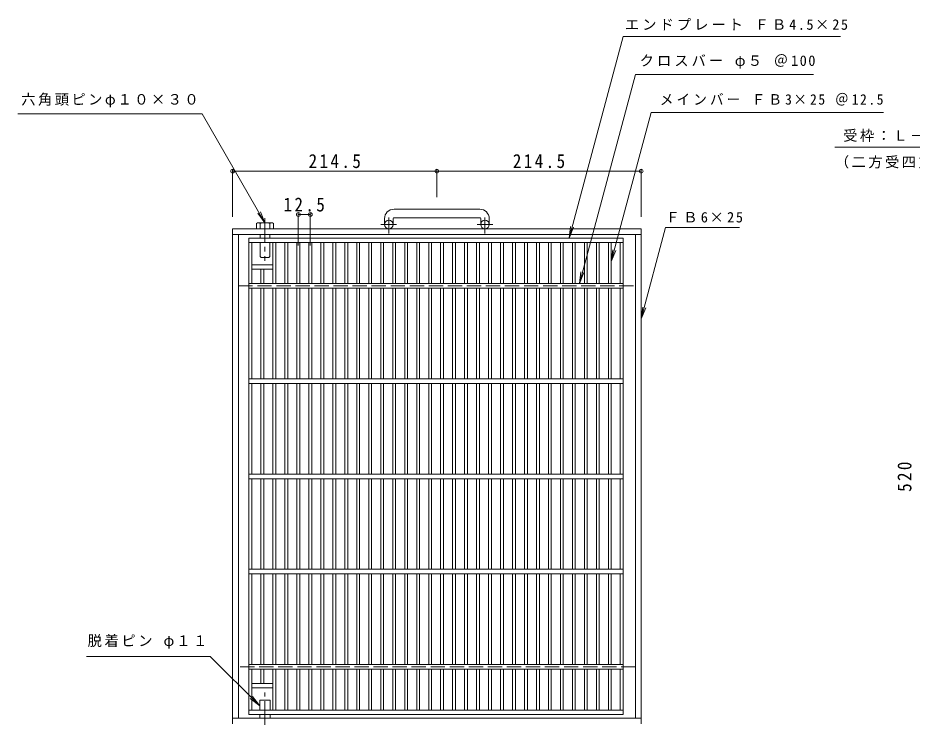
# Model space of a CAD drawing. Units: millimetres, scale not verified. Extents: x -827 to 884, y -688 to 627.
# Drawn here: x -827 to 112, y -110 to 627 of the extents above; entities that cross this region are included whole.
import ezdxf

# ---------------------------------------------------------------- set-up
doc = ezdxf.new("R2010")
doc.units = ezdxf.units.MM
doc.header["$LTSCALE"] = 5
doc.header["$PDMODE"] = 32
doc.header["$PDSIZE"] = 4
doc.linetypes.add('CHAIN1', pattern=[8, 5, -1, 1, -1])
doc.linetypes.add('DASHED3', pattern=[4, 3, -1])
for name, color, linetype, lineweight in [('B-1', 2, 'Continuous', 9), ('B-2', 3, 'Continuous', 9), ('B-4', 7, 'Continuous', 9), ('B-5', 7, 'Continuous', 9), ('B-9', 4, 'Continuous', 9)]:
    doc.layers.add(name, color=color, linetype=linetype, lineweight=lineweight)
doc.styles.add('ＭＳ ゴシック', font='')
doc.styles.get('ＭＳ ゴシック').set_extended_font_data('MS Gothic')

msp = doc.modelspace()

# ---------------------------------------------------------------- linework, layer by layer
at = {"layer": 'B-1'}
for p, q in [((-341.965, 426.306), (-431.965, 426.306)), ((-441.965, 416.306), (-441.965, 410.206)), ((-432.965, 416.306), (-432.965, 410.206)), ((-431.965, 417.306), (-341.965, 417.306)), ((-340.965, 416.306), (-340.965, 410.206)), ((-331.965, 416.306), (-331.965, 410.206)), ((-601.465, 405.706), (-601.465, -114.334)), ((-601.465, 405.706), (-172.465, 405.706)), ((-172.465, -114.334), (-172.465, 405.706)), ((-601.465, 399.666), (-172.465, 399.666)), ((-595.464, 399.666), (-595.464, -108.334)), ((-178.465, -108.334), (-178.465, 399.666)), ((-172.465, -108.334), (-601.465, -108.334))]:
    msp.add_line(p, q, dxfattribs=at)
at = {"layer": 'B-1', "linetype": 'CHAIN1'}
for p, q in [((-437.465, 400.559), (-437.465, 417.697)), ((-336.465, 400.559), (-336.465, 417.697)), ((-429.302, 410.206), (-445.709, 410.206)), ((-328.302, 410.206), (-344.709, 410.206))]:
    msp.add_line(p, q, dxfattribs=at)
at = {"layer": 'B-1', "linetype": 'DASHED3'}
for p, q in [((-595.464, 345.667), (-178.465, 345.667)), ((-178.465, -54.334), (-595.464, -54.334))]:
    msp.add_line(p, q, dxfattribs=at)
at = {"layer": 'B-1'}
for centre in [(-437.465, 410.206), (-336.465, 410.206)]:
    msp.add_circle(centre, 4.5, dxfattribs=at)
for centre, radius, start, end in [((-431.965, 416.306), 10, 90, 180), ((-341.965, 416.306), 10, 0, 90), ((-431.965, 416.306), 1, 90, 180), ((-341.965, 416.306), 1, 0, 90)]:
    msp.add_arc(centre, radius, start, end, dxfattribs=at)
at = {"layer": 'B-2'}
for p, q in [((-584.465, 395.667), (-191.465, 395.667)), ((-584.465, -104.334), (-584.465, 395.667)), ((-191.465, 395.667), (-191.465, -104.334)), ((-584.465, 391.167), (-191.465, 391.167)), ((-581.464, 391.166), (-581.464, 348.166)), ((-559.125, 348.166), (-559.125, 391.167)), ((-556.125, 348.166), (-556.125, 391.167)), ((-546.545, 348.166), (-546.545, 391.166)), ((-543.545, 348.166), (-543.545, 391.166)), ((-533.965, 348.166), (-533.965, 391.166)), ((-530.965, 348.166), (-530.965, 391.166)), ((-521.385, 348.166), (-521.385, 391.166)), ((-518.385, 348.166), (-518.385, 391.166)), ((-508.805, 348.166), (-508.805, 391.166)), ((-505.805, 348.166), (-505.805, 391.166)), ((-496.225, 348.166), (-496.225, 391.166)), ((-493.224, 348.166), (-493.224, 391.166)), ((-483.645, 348.166), (-483.645, 391.166)), ((-480.645, 348.166), (-480.645, 391.166)), ((-471.065, 348.166), (-471.065, 391.166)), ((-468.064, 348.166), (-468.064, 391.166)), ((-458.485, 348.166), (-458.485, 391.166)), ((-455.485, 348.166), (-455.485, 391.166)), ((-445.905, 348.166), (-445.905, 391.166)), ((-442.904, 348.166), (-442.904, 391.166)), ((-433.325, 348.166), (-433.325, 391.166)), ((-430.325, 348.166), (-430.325, 391.166)), ((-420.745, 348.166), (-420.745, 391.166)), ((-417.745, 348.166), (-417.745, 391.166)), ((-408.165, 348.166), (-408.165, 391.166)), ((-405.165, 348.166), (-405.165, 391.166)), ((-395.584, 348.166), (-395.584, 391.166)), ((-392.585, 348.166), (-392.585, 391.166)), ((-383.004, 348.166), (-383.004, 391.166)), ((-380.005, 348.166), (-380.005, 391.166)), ((-370.424, 348.166), (-370.424, 391.166)), ((-367.425, 348.166), (-367.425, 391.166)), ((-357.844, 348.166), (-357.844, 391.166)), ((-354.845, 348.166), (-354.845, 391.166)), ((-345.265, 348.166), (-345.265, 391.166)), ((-342.265, 348.166), (-342.265, 391.166)), ((-332.685, 348.166), (-332.685, 391.166)), ((-329.685, 348.166), (-329.685, 391.166)), ((-320.105, 348.166), (-320.105, 391.166)), ((-317.105, 348.166), (-317.105, 391.166)), ((-307.525, 348.166), (-307.525, 391.166)), ((-304.525, 348.166), (-304.525, 391.166)), ((-294.945, 348.166), (-294.945, 391.166)), ((-291.945, 348.166), (-291.945, 391.166)), ((-282.365, 348.166), (-282.365, 391.166)), ((-279.366, 348.166), (-279.366, 391.166)), ((-269.785, 348.166), (-269.785, 391.166)), ((-266.786, 348.166), (-266.786, 391.166)), ((-257.205, 348.166), (-257.205, 391.166)), ((-254.206, 348.166), (-254.206, 391.166)), ((-244.626, 348.166), (-244.626, 391.166)), ((-241.626, 348.166), (-241.626, 391.166)), ((-232.046, 348.166), (-232.046, 391.166)), ((-229.046, 348.166), (-229.046, 391.166)), ((-219.466, 348.166), (-219.466, 391.166)), ((-216.466, 348.166), (-216.466, 391.166)), ((-206.886, 348.166), (-206.886, 391.166)), ((-203.887, 348.166), (-203.887, 391.166)), ((-194.464, 348.166), (-194.464, 391.166)), ((-571.705, 348.166), (-571.705, 363.167)), ((-568.705, 348.166), (-568.705, 363.167)), ((-584.465, 348.166), (-191.465, 348.166)), ((-584.465, 343.166), (-191.465, 343.166)), ((-581.464, 343.166), (-581.464, 248.167)), ((-571.705, 248.167), (-571.705, 343.166)), ((-568.705, 248.167), (-568.705, 343.166)), ((-559.125, 248.167), (-559.125, 343.166)), ((-556.125, 248.167), (-556.125, 343.166)), ((-546.545, 248.167), (-546.545, 343.166)), ((-543.545, 248.167), (-543.545, 343.166)), ((-533.965, 248.167), (-533.965, 343.166)), ((-530.965, 248.167), (-530.965, 343.166)), ((-521.385, 248.167), (-521.385, 343.166)), ((-518.385, 248.167), (-518.385, 343.166)), ((-508.805, 248.167), (-508.805, 343.166)), ((-505.805, 248.167), (-505.805, 343.166)), ((-496.225, 248.167), (-496.225, 343.166)), ((-493.224, 248.167), (-493.224, 343.166)), ((-483.645, 248.167), (-483.645, 343.166)), ((-480.645, 248.167), (-480.645, 343.166)), ((-471.065, 248.167), (-471.065, 343.166)), ((-468.064, 248.167), (-468.064, 343.166)), ((-458.485, 248.167), (-458.485, 343.166)), ((-455.485, 248.167), (-455.485, 343.166)), ((-445.905, 248.167), (-445.905, 343.166)), ((-442.904, 248.167), (-442.904, 343.166)), ((-433.325, 248.167), (-433.325, 343.166)), ((-430.325, 248.167), (-430.325, 343.166)), ((-420.745, 248.167), (-420.745, 343.166)), ((-417.745, 248.167), (-417.745, 343.166)), ((-408.165, 248.167), (-408.165, 343.166)), ((-405.165, 248.167), (-405.165, 343.166)), ((-395.584, 248.167), (-395.584, 343.166)), ((-392.585, 248.167), (-392.585, 343.166)), ((-383.004, 248.167), (-383.004, 343.166)), ((-380.005, 248.167), (-380.005, 343.166)), ((-370.424, 248.167), (-370.424, 343.166)), ((-367.425, 248.167), (-367.425, 343.166)), ((-357.844, 248.167), (-357.844, 343.166)), ((-354.845, 248.167), (-354.845, 343.166)), ((-345.265, 248.167), (-345.265, 343.166)), ((-342.265, 248.167), (-342.265, 343.166)), ((-332.685, 248.167), (-332.685, 343.166)), ((-329.685, 248.167), (-329.685, 343.166)), ((-320.105, 248.167), (-320.105, 343.166)), ((-317.105, 248.167), (-317.105, 343.166)), ((-307.525, 248.167), (-307.525, 343.166)), ((-304.525, 248.167), (-304.525, 343.166)), ((-294.945, 248.167), (-294.945, 343.166)), ((-291.945, 248.167), (-291.945, 343.166)), ((-282.365, 248.167), (-282.365, 343.166)), ((-279.366, 248.167), (-279.366, 343.166)), ((-269.785, 248.167), (-269.785, 343.166)), ((-266.786, 248.167), (-266.786, 343.166)), ((-257.205, 248.167), (-257.205, 343.166)), ((-254.206, 248.167), (-254.206, 343.166)), ((-244.626, 248.167), (-244.626, 343.166)), ((-241.626, 248.167), (-241.626, 343.166)), ((-232.046, 248.167), (-232.046, 343.166)), ((-229.046, 248.167), (-229.046, 343.166)), ((-219.466, 248.167), (-219.466, 343.166)), ((-216.466, 248.167), (-216.466, 343.166)), ((-206.886, 248.167), (-206.886, 343.166)), ((-203.887, 248.167), (-203.887, 343.166)), ((-194.464, 248.167), (-194.464, 343.166)), ((-584.465, 248.166), (-191.465, 248.166)), ((-584.465, 243.166), (-191.465, 243.166)), ((-581.464, 243.166), (-581.464, 148.166)), ((-571.705, 148.166), (-571.705, 243.166)), ((-568.705, 148.166), (-568.705, 243.166)), ((-559.125, 148.166), (-559.125, 243.166)), ((-556.125, 148.166), (-556.125, 243.166)), ((-546.545, 148.166), (-546.545, 243.166)), ((-543.545, 148.166), (-543.545, 243.166)), ((-533.965, 148.166), (-533.965, 243.166)), ((-530.965, 148.166), (-530.965, 243.166)), ((-521.385, 148.166), (-521.385, 243.166)), ((-518.385, 148.166), (-518.385, 243.166)), ((-508.805, 148.166), (-508.805, 243.166)), ((-505.805, 148.166), (-505.805, 243.166)), ((-496.225, 148.166), (-496.225, 243.166)), ((-493.224, 148.166), (-493.224, 243.166)), ((-483.645, 148.166), (-483.645, 243.166)), ((-480.645, 148.166), (-480.645, 243.166)), ((-471.065, 148.166), (-471.065, 243.166)), ((-468.064, 148.166), (-468.064, 243.166)), ((-458.485, 148.166), (-458.485, 243.166)), ((-455.485, 148.166), (-455.485, 243.166)), ((-445.905, 148.166), (-445.905, 243.166)), ((-442.904, 148.166), (-442.904, 243.166)), ((-433.325, 148.166), (-433.325, 243.166)), ((-430.325, 148.166), (-430.325, 243.166)), ((-420.745, 148.166), (-420.745, 243.166)), ((-417.745, 148.166), (-417.745, 243.166)), ((-408.165, 148.166), (-408.165, 243.166)), ((-405.165, 148.166), (-405.165, 243.166)), ((-395.584, 148.166), (-395.584, 243.166)), ((-392.585, 148.166), (-392.585, 243.166)), ((-383.004, 148.166), (-383.004, 243.166)), ((-380.005, 148.166), (-380.005, 243.166)), ((-370.424, 148.166), (-370.424, 243.166)), ((-367.425, 148.166), (-367.425, 243.166)), ((-357.844, 148.166), (-357.844, 243.166)), ((-354.845, 148.166), (-354.845, 243.166)), ((-345.265, 148.166), (-345.265, 243.166)), ((-342.265, 148.166), (-342.265, 243.166)), ((-332.685, 148.166), (-332.685, 243.166)), ((-329.685, 148.166), (-329.685, 243.166)), ((-320.105, 148.166), (-320.105, 243.166)), ((-317.105, 148.166), (-317.105, 243.166)), ((-307.525, 148.166), (-307.525, 243.166)), ((-304.525, 148.166), (-304.525, 243.166)), ((-294.945, 148.166), (-294.945, 243.166)), ((-291.945, 148.166), (-291.945, 243.166)), ((-282.365, 148.166), (-282.365, 243.166)), ((-279.366, 148.166), (-279.366, 243.166)), ((-269.785, 148.166), (-269.785, 243.166)), ((-266.786, 148.166), (-266.786, 243.166)), ((-257.205, 148.166), (-257.205, 243.166)), ((-254.206, 148.166), (-254.206, 243.166)), ((-244.626, 148.166), (-244.626, 243.166)), ((-241.626, 148.166), (-241.626, 243.166)), ((-232.046, 148.166), (-232.046, 243.166)), ((-229.046, 148.166), (-229.046, 243.166)), ((-219.466, 148.166), (-219.466, 243.166)), ((-216.466, 148.166), (-216.466, 243.166)), ((-206.886, 148.166), (-206.886, 243.166)), ((-203.887, 148.166), (-203.887, 243.166)), ((-194.464, 148.166), (-194.464, 243.166)), ((-584.465, 148.166), (-191.465, 148.166)), ((-584.465, 143.166), (-191.465, 143.166)), ((-581.464, 48.166), (-581.464, 143.166)), ((-571.705, 143.166), (-571.705, 48.166)), ((-568.705, 143.166), (-568.705, 48.166)), ((-559.125, 143.166), (-559.125, 48.166)), ((-556.125, 143.166), (-556.125, 48.166)), ((-546.545, 143.166), (-546.545, 48.166)), ((-543.545, 143.166), (-543.545, 48.166)), ((-533.965, 143.166), (-533.965, 48.166)), ((-530.965, 143.166), (-530.965, 48.166)), ((-521.385, 143.166), (-521.385, 48.166)), ((-518.385, 143.166), (-518.385, 48.166)), ((-508.805, 143.166), (-508.805, 48.166)), ((-505.805, 143.166), (-505.805, 48.166)), ((-496.225, 143.166), (-496.225, 48.166)), ((-493.224, 143.166), (-493.224, 48.166)), ((-483.645, 143.166), (-483.645, 48.166)), ((-480.645, 143.166), (-480.645, 48.166)), ((-471.065, 143.166), (-471.065, 48.166)), ((-468.064, 143.166), (-468.064, 48.166)), ((-458.485, 143.166), (-458.485, 48.166)), ((-455.485, 143.166), (-455.485, 48.166)), ((-445.905, 143.166), (-445.905, 48.166)), ((-442.904, 143.166), (-442.904, 48.166)), ((-433.325, 143.166), (-433.325, 48.166)), ((-430.325, 143.166), (-430.325, 48.166)), ((-420.745, 143.166), (-420.745, 48.166)), ((-417.745, 143.166), (-417.745, 48.166)), ((-408.165, 143.166), (-408.165, 48.166)), ((-405.165, 143.166), (-405.165, 48.166)), ((-395.584, 143.166), (-395.584, 48.166)), ((-392.585, 143.166), (-392.585, 48.166)), ((-383.004, 143.166), (-383.004, 48.166)), ((-380.005, 143.166), (-380.005, 48.166)), ((-370.424, 143.166), (-370.424, 48.166)), ((-367.425, 143.166), (-367.425, 48.166)), ((-357.844, 143.166), (-357.844, 48.166)), ((-354.845, 143.166), (-354.845, 48.166)), ((-345.265, 143.166), (-345.265, 48.166)), ((-342.265, 143.166), (-342.265, 48.166)), ((-332.685, 143.166), (-332.685, 48.166)), ((-329.685, 143.166), (-329.685, 48.166)), ((-320.105, 143.166), (-320.105, 48.166)), ((-317.105, 143.166), (-317.105, 48.166)), ((-307.525, 143.166), (-307.525, 48.166)), ((-304.525, 143.166), (-304.525, 48.166)), ((-294.945, 143.166), (-294.945, 48.166)), ((-291.945, 143.166), (-291.945, 48.166)), ((-282.365, 143.166), (-282.365, 48.166)), ((-279.366, 143.166), (-279.366, 48.166)), ((-269.785, 143.166), (-269.785, 48.166)), ((-266.786, 143.166), (-266.786, 48.166)), ((-257.205, 143.166), (-257.205, 48.166)), ((-254.206, 143.166), (-254.206, 48.166)), ((-244.626, 143.166), (-244.626, 48.166)), ((-241.626, 143.166), (-241.626, 48.166)), ((-232.046, 143.166), (-232.046, 48.166)), ((-229.046, 143.166), (-229.046, 48.166)), ((-219.466, 143.166), (-219.466, 48.166)), ((-216.466, 143.166), (-216.466, 48.166)), ((-206.886, 143.166), (-206.886, 48.166)), ((-203.887, 143.166), (-203.887, 48.166)), ((-194.464, 143.166), (-194.464, 48.166)), ((-584.465, 48.166), (-191.465, 48.166)), ((-584.465, 43.166), (-191.465, 43.166)), ((-581.464, -51.834), (-581.464, 43.166)), ((-571.705, 43.166), (-571.705, -51.834)), ((-568.705, 43.166), (-568.705, -51.834)), ((-559.125, 43.166), (-559.125, -51.834)), ((-556.125, 43.166), (-556.125, -51.834)), ((-546.545, 43.166), (-546.545, -51.834)), ((-543.545, 43.166), (-543.545, -51.834)), ((-533.965, 43.166), (-533.965, -51.834)), ((-530.965, 43.166), (-530.965, -51.834)), ((-521.385, 43.166), (-521.385, -51.834)), ((-518.385, 43.166), (-518.385, -51.834)), ((-508.805, 43.166), (-508.805, -51.834)), ((-505.805, 43.166), (-505.805, -51.834)), ((-496.225, 43.166), (-496.225, -51.834)), ((-493.224, 43.166), (-493.224, -51.834)), ((-483.645, 43.166), (-483.645, -51.834)), ((-480.645, 43.166), (-480.645, -51.834)), ((-471.065, 43.166), (-471.065, -51.834)), ((-468.064, 43.166), (-468.064, -51.834)), ((-458.485, 43.166), (-458.485, -51.834)), ((-455.485, 43.166), (-455.485, -51.834)), ((-445.905, 43.166), (-445.905, -51.834)), ((-442.904, 43.166), (-442.904, -51.834)), ((-433.325, 43.166), (-433.325, -51.834)), ((-430.325, 43.166), (-430.325, -51.834)), ((-420.745, 43.166), (-420.745, -51.834)), ((-417.745, 43.166), (-417.745, -51.834)), ((-408.165, 43.166), (-408.165, -51.834)), ((-405.165, 43.166), (-405.165, -51.834)), ((-395.584, 43.166), (-395.584, -51.834)), ((-392.585, 43.166), (-392.585, -51.834)), ((-383.004, 43.166), (-383.004, -51.834)), ((-380.005, 43.166), (-380.005, -51.834)), ((-370.424, 43.166), (-370.424, -51.834)), ((-367.425, 43.166), (-367.425, -51.834)), ((-357.844, 43.166), (-357.844, -51.834)), ((-354.845, 43.166), (-354.845, -51.834)), ((-345.265, 43.166), (-345.265, -51.834)), ((-342.265, 43.166), (-342.265, -51.834)), ((-332.685, 43.166), (-332.685, -51.834)), ((-329.685, 43.166), (-329.685, -51.834)), ((-320.105, 43.166), (-320.105, -51.834)), ((-317.105, 43.166), (-317.105, -51.834)), ((-307.525, 43.166), (-307.525, -51.834)), ((-304.525, 43.166), (-304.525, -51.834)), ((-294.945, 43.166), (-294.945, -51.834)), ((-291.945, 43.166), (-291.945, -51.834)), ((-282.365, 43.166), (-282.365, -51.834)), ((-279.366, 43.166), (-279.366, -51.834)), ((-269.785, 43.166), (-269.785, -51.834)), ((-266.786, 43.166), (-266.786, -51.834)), ((-257.205, 43.166), (-257.205, -51.834)), ((-254.206, 43.166), (-254.206, -51.834)), ((-244.626, 43.166), (-244.626, -51.834)), ((-241.626, 43.166), (-241.626, -51.834)), ((-232.046, 43.166), (-232.046, -51.834)), ((-229.046, 43.166), (-229.046, -51.834)), ((-219.466, 43.166), (-219.466, -51.834)), ((-216.466, 43.166), (-216.466, -51.834)), ((-206.886, 43.166), (-206.886, -51.834)), ((-203.887, 43.166), (-203.887, -51.834)), ((-194.464, 43.166), (-194.464, -51.834)), ((-584.465, -51.834), (-191.465, -51.834)), ((-584.465, -56.834), (-191.465, -56.834)), ((-581.464, -99.834), (-581.464, -56.834)), ((-571.705, -56.834), (-571.705, -71.834)), ((-568.705, -56.834), (-568.705, -71.834)), ((-559.125, -56.834), (-559.125, -99.834)), ((-556.125, -56.834), (-556.125, -99.834)), ((-546.545, -56.834), (-546.545, -99.834)), ((-543.545, -56.834), (-543.545, -99.834)), ((-533.965, -56.834), (-533.965, -99.834)), ((-530.965, -56.834), (-530.965, -99.834)), ((-521.385, -56.834), (-521.385, -99.834)), ((-518.385, -56.834), (-518.385, -99.834)), ((-508.805, -56.834), (-508.805, -99.834)), ((-505.805, -56.834), (-505.805, -99.834)), ((-496.225, -56.834), (-496.225, -99.834)), ((-493.224, -56.834), (-493.224, -99.834)), ((-483.645, -56.834), (-483.645, -99.834)), ((-480.645, -56.834), (-480.645, -99.834)), ((-471.065, -56.834), (-471.065, -99.834)), ((-468.064, -56.834), (-468.064, -99.834)), ((-458.485, -56.834), (-458.485, -99.834)), ((-455.485, -56.834), (-455.485, -99.834)), ((-445.905, -56.834), (-445.905, -99.834)), ((-442.904, -56.834), (-442.904, -99.834)), ((-433.325, -56.834), (-433.325, -99.834)), ((-430.325, -56.834), (-430.325, -99.834)), ((-420.745, -56.834), (-420.745, -99.834)), ((-417.745, -56.834), (-417.745, -99.834)), ((-408.165, -56.834), (-408.165, -99.834)), ((-405.165, -56.834), (-405.165, -99.834)), ((-395.584, -56.834), (-395.584, -99.834)), ((-392.585, -56.834), (-392.585, -99.834)), ((-383.004, -56.834), (-383.004, -99.834)), ((-380.005, -56.834), (-380.005, -99.834)), ((-370.424, -56.834), (-370.424, -99.834)), ((-367.425, -56.834), (-367.425, -99.834)), ((-357.844, -56.834), (-357.844, -99.834)), ((-354.845, -56.834), (-354.845, -99.834)), ((-345.265, -56.834), (-345.265, -99.834)), ((-342.265, -56.834), (-342.265, -99.834)), ((-332.685, -56.834), (-332.685, -99.834)), ((-329.685, -56.834), (-329.685, -99.834)), ((-320.105, -56.834), (-320.105, -99.834)), ((-317.105, -56.834), (-317.105, -99.834)), ((-307.525, -56.834), (-307.525, -99.834)), ((-304.525, -56.834), (-304.525, -99.834)), ((-294.945, -56.834), (-294.945, -99.834)), ((-291.945, -56.834), (-291.945, -99.834)), ((-282.365, -56.834), (-282.365, -99.834)), ((-279.366, -56.834), (-279.366, -99.834)), ((-269.785, -56.834), (-269.785, -99.834)), ((-266.786, -56.834), (-266.786, -99.834)), ((-257.205, -56.834), (-257.205, -99.834)), ((-254.206, -56.834), (-254.206, -99.834)), ((-244.626, -56.834), (-244.626, -99.834)), ((-241.626, -56.834), (-241.626, -99.834)), ((-232.046, -56.834), (-232.046, -99.834)), ((-229.046, -56.834), (-229.046, -99.834)), ((-219.466, -56.834), (-219.466, -99.834)), ((-216.466, -56.834), (-216.466, -99.834)), ((-206.886, -56.834), (-206.886, -99.834)), ((-203.887, -56.834), (-203.887, -99.834)), ((-194.464, -56.834), (-194.464, -99.834)), ((-191.465, -99.834), (-584.465, -99.834)), ((-191.465, -104.334), (-584.465, -104.334))]:
    msp.add_line(p, q, dxfattribs=at)
at = {"layer": 'B-2', "color": 4}
for p, q in [((-581.464, 367.667), (-559.125, 367.667)), ((-581.464, 363.167), (-559.125, 363.167)), ((-581.464, -71.834), (-559.125, -71.834)), ((-581.464, -76.334), (-559.125, -76.334))]:
    msp.add_line(p, q, dxfattribs=at)
at = {"layer": 'B-4'}
for p, q in [((-248.16, 395.667), (-191.328, 607.766)), ((-191.328, 607.766), (36.793, 607.766)), ((-237.297, 348.166), (-178.455, 567.766)), ((-178.455, 567.766), (8.518, 567.766)), ((-826.967, 526.266), (-633.398, 526.266)), ((-567.464, 412.066), (-633.398, 526.266)), ((-601.465, 418.166), (-601.465, 467.766)), ((-601.465, 466.266), (-172.465, 466.266)), ((-386.965, 438.766), (-386.965, 467.766)), ((-172.465, 418.166), (-172.465, 467.766)), ((-567.464, 412.066), (-572.248, 423.615)), ((-567.464, 412.066), (-575.074, 421.983)), ((-532.465, 388.103), (-532.465, 422.132)), ((-532.465, 420.632), (-519.885, 420.632)), ((-519.885, 388.123), (-519.885, 422.132)), ((-248.16, 395.666), (-246.529, 408.059)), ((-248.16, 395.666), (-243.377, 407.215)), ((-172.465, 311.065), (-146.715, 407.166)), ((-146.715, 407.166), (-69.215, 407.166)), ((-203.887, 371.166), (-202.255, 383.559)), ((-203.887, 371.166), (-199.103, 382.715)), ((-237.297, 348.166), (-235.665, 360.559)), ((-237.297, 348.166), (-232.513, 359.715)), ((-172.465, 311.065), (-170.833, 323.459)), ((-172.465, 311.065), (-167.681, 322.614)), ((-624.965, -43.334), (-754.755, -43.334)), ((-572.964, -95.334), (-624.965, -43.334)), ((-572.964, -95.334), (-582.881, -87.724)), ((-572.964, -95.334), (-580.574, -85.417))]:
    msp.add_line(p, q, dxfattribs=at)
msp.add_lwpolyline([(-203.887, 371.166), (-161.926, 527.766), (82.205, 527.766)], dxfattribs=at)
for p in [(-601.465, 466.266), (-386.965, 466.266), (-172.465, 466.266), (-532.465, 420.632), (-519.885, 420.632)]:
    msp.add_point(p, dxfattribs=at)
at = {"layer": 'B-5'}
msp.add_line((30.987, 491.266), (168.487, 491.266), dxfattribs=at)
at = {"layer": 'B-9', "linetype": 'CHAIN1'}
for p, q in [((-567.464, 416.765), (-567.464, 372.133)), ((-567.464, -155.361), (-567.464, -81.437))]:
    msp.add_line(p, q, dxfattribs=at)
at = {"layer": 'B-9'}
for p, q in [((-576.35, 411.323), (-576.35, 405.666)), ((-574.407, 412.066), (-560.522, 412.066)), ((-572.464, 405.666), (-572.464, 411.323)), ((-562.464, 405.666), (-562.464, 411.323)), ((-558.58, 411.323), (-558.58, 405.666)), ((-572.464, 395.667), (-572.464, 399.666)), ((-562.464, 395.667), (-562.464, 399.666)), ((-572.464, 376.478), (-572.464, 391.167)), ((-562.464, 376.478), (-562.464, 391.167)), ((-571.653, 375.666), (-572.464, 376.478)), ((-563.276, 375.666), (-571.653, 375.666)), ((-563.276, 375.666), (-562.464, 376.478)), ((-561.964, -89.334), (-572.964, -89.334)), ((-572.964, -99.834), (-572.964, -89.334)), ((-561.964, -99.834), (-561.964, -89.334)), ((-572.964, -108.334), (-572.964, -104.334)), ((-561.964, -108.334), (-561.964, -104.334))]:
    msp.add_line(p, q, dxfattribs=at)
for centre, radius, start, end in [((-574.407, 409.156), 2.91, 48.12389, 131.8763), ((-567.464, 394.876), 17.19, 73.09029, 106.90971), ((-560.522, 409.156), 2.91, 48.1237, 131.87611)]:
    msp.add_arc(centre, radius, start, end, dxfattribs=at)

# ---------------------------------------------------------------- texts
at = {"layer": 'B-4', "char_height": 11, "attachment_point": 7, "style": 'ＭＳ ゴシック'}
for s, insert in [('\\T1.21;エンドプレート\\~ＦＢ4.5×25', (-189.457, 614.038)), ('\\T1.21;クロスバー\\~φ５\\~＠100', (-173.982, 573.756)), ('\\T1.17;六角頭ピンφ１０×３０', (-823.398, 533.113)), ('\\T1.23;\\W0.95;メインバー\\~ＦＢ3×25\\~＠12.5', (-152.795, 535.002)), ('\\T1.23;ＦＢ6×25', (-146.715, 412.166)), ('\\T1.18;脱着ピン\\~φ１１', (-753.715, -35.379))]:
    msp.add_mtext(s, dxfattribs=dict(at, insert=insert))
at = {"layer": 'B-4', "color": 2, "char_height": 14.66, "attachment_point": 7, "style": 'ＭＳ ゴシック'}
for s, insert in [('\\T1.28;\\W0.9;214.5', (-521.715, 469.266)), ('\\T1.28;\\W0.9;214.5', (-307.215, 469.266)), ('\\T1.28;\\W0.9;12.5', (-548.05, 423.632))]:
    msp.add_mtext(s, dxfattribs=dict(at, insert=insert))
at = {"layer": 'B-4', "color": 2, "insert": (111.594, 129.416), "char_height": 14.66, "attachment_point": 7, "rotation": 90, "style": 'ＭＳ ゴシック'}
msp.add_mtext('\\T1.27;\\W0.9;520', dxfattribs=at)
at = {"layer": 'B-5', "char_height": 11, "attachment_point": 7, "style": 'ＭＳ ゴシック'}
for s, insert in [('\\T1.17;受枠：Ｌ－２５', (39.737, 496.927)), ('\\T1.17;（二方受四方枠）', (30.987, 468.896))]:
    msp.add_mtext(s, dxfattribs=dict(at, insert=insert))

doc.saveas('drawing.dxf')
